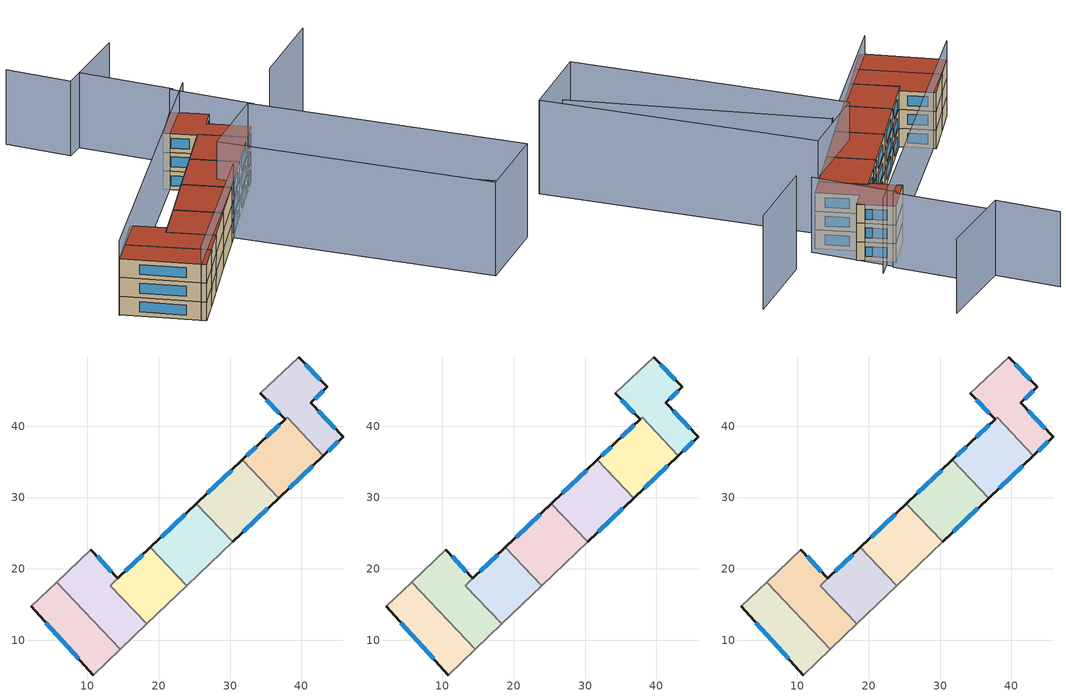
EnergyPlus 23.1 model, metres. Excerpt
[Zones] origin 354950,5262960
9ec0eace5e4412ab_F0_dwelling_0
 floor ground (EU_floor_Construction): 5.7,18.14 14.62,8.78 10.8,5.14 2.16,14.74 z0
 wall outside (EU_wall_Construction): 2.16,14.74 10.8,5.14 z0:3
 wall adiabatic (EU_wall_Construction): 5.7,18.14 2.16,14.74 / 10.8,5.14 14.62,8.78 z0:3
 wall to 9ec0eace5e4412ab_F0_dwelling_1 (EU_wall_Construction): 14.62,8.78 5.7,18.14 z0:3
 window (EU_Window_Construction): 4.19,12.49 8.77,7.4 z0.7:2.3
9ec0eace5e4412ab_F0_dwelling_1
 floor ground (EU_floor_Construction): 14.28,18.69 13.19,17.66 18.3,12.29 14.62,8.78 5.7,18.14 10.46,22.71 z0
 wall outside (EU_wall_Construction): 14.28,18.69 10.47,22.71 z0:3
 wall adiabatic (EU_wall_Construction): 10.47,22.71 5.7,18.14 / 14.62,8.78 18.3,12.29 z0:3
 wall to 9ec0eace5e4412ab_F0_dwelling_2 (EU_wall_Construction): 18.3,12.29 13.19,17.66 14.28,18.69 z0:3
 window (EU_Window_Construction): 13.38,19.63 11.36,21.76 z0.7:2.3
9ec0eace5e4412ab_F0_dwelling_2
 floor ground (EU_floor_Construction): 18.82,23.01 23.92,17.65 18.3,12.29 13.19,17.66 z0
 wall outside (EU_wall_Construction): 18.82,23.01 14.28,18.69 z0:3
 wall adiabatic (EU_wall_Construction): 18.3,12.29 23.92,17.65 z0:3
 wall to 9ec0eace5e4412ab_F0_dwelling_3 (EU_wall_Construction): 23.92,17.65 18.82,23.01 z0:3
 window (EU_Window_Construction): 17.75,21.99 15.34,19.7 z0.7:2.3
9ec0eace5e4412ab_F0_dwelling_3
 floor ground (EU_floor_Construction): 25.26,29.14 30.36,23.78 23.92,17.65 18.82,23.01 z0
 wall outside (EU_wall_Construction): 25.26,29.14 18.82,23.01 z0:3
 wall adiabatic (EU_wall_Construction): 23.92,17.65 30.36,23.78 z0:3
 wall to 9ec0eace5e4412ab_F0_dwelling_4 (EU_wall_Construction): 30.36,23.78 25.26,29.14 z0:3
 window (EU_Window_Construction): 23.75,27.7 20.33,24.45 z0.7:2.3
9ec0eace5e4412ab_F0_dwelling_4
 floor ground (EU_floor_Construction): 31.72,35.27 36.81,29.92 30.36,23.78 25.26,29.14 z0
 wall outside (EU_wall_Construction): 31.72,35.27 25.26,29.14 / 30.36,23.78 36.81,29.92 z0:3
 wall to 9ec0eace5e4412ab_F0_dwelling_5 (EU_wall_Construction): 36.81,29.92 31.72,35.27 z0:3
 window (EU_Window_Construction): 30.2,33.83 26.78,30.58 / 31.88,25.23 35.3,28.48 z0.7:2.3
9ec0eace5e4412ab_F0_dwelling_5
 floor ground (EU_floor_Construction): 37.98,41.23 43.07,35.89 36.81,29.92 31.71,35.27 z0
 wall outside (EU_wall_Construction): 36.81,29.92 43.07,35.89 / 34.25,37.68 31.72,35.27 z0:3
 wall to 9ec0eace5e4412ab_F0_dwelling_6 (EU_wall_Construction): 37.98,41.23 34.25,37.68 / 43.07,35.89 37.99,41.23 z0:3
 window (EU_Window_Construction): 38.28,31.33 41.6,34.49 / 33.66,37.12 32.31,35.84 z0.7:2.3
9ec0eace5e4412ab_F0_dwelling_6
 floor ground (EU_floor_Construction): 43.61,45.49 41.28,43.27 45.83,38.52 43.07,35.89 37.99,41.23 34.25,37.68 37.7,40.97 34.23,44.59 39.59,49.7 z0
 wall outside (EU_wall_Construction): 34.23,44.59 37.7,40.97 34.25,37.68 / 43.07,35.89 45.83,38.52 41.28,43.27 43.61,45.49 39.59,49.7 z0:3
 wall adiabatic (EU_wall_Construction): 39.59,49.7 34.23,44.59 z0:3
 window (EU_Window_Construction): 36.89,40.2 35.06,38.46 / 35.05,43.74 36.89,41.82 / 42.67,46.48 40.53,48.71 / 41.83,43.79 43.06,44.97 / 44.76,39.64 42.35,42.16 / 43.72,36.51 45.19,37.9 z0.7:2.3
9ec0eace5e4412ab_F1_dwelling_0
 floor to 9ec0eace5e4412ab_F0_dwelling_0 (EU_floor_Construction): 5.7,18.14 14.62,8.78 10.8,5.14 2.16,14.74 z3
 wall outside (EU_wall_Construction): 2.16,14.74 10.8,5.14 z3:6
 wall adiabatic (EU_wall_Construction): 5.7,18.14 2.16,14.74 / 10.8,5.14 14.62,8.78 z3:6
 wall to 9ec0eace5e4412ab_F1_dwelling_1 (EU_wall_Construction): 14.62,8.78 5.7,18.14 z3:6
 window (EU_Window_Construction): 4.19,12.49 8.77,7.4 z3.7:5.3
9ec0eace5e4412ab_F1_dwelling_1
 floor to 9ec0eace5e4412ab_F0_dwelling_1 (EU_floor_Construction): 14.28,18.69 13.19,17.66 18.3,12.29 14.62,8.78 5.7,18.14 10.46,22.71 z3
 wall outside (EU_wall_Construction): 14.28,18.69 10.47,22.71 z3:6
 wall adiabatic (EU_wall_Construction): 10.47,22.71 5.7,18.14 / 14.62,8.78 18.3,12.29 z3:6
 wall to 9ec0eace5e4412ab_F1_dwelling_2 (EU_wall_Construction): 18.3,12.29 13.19,17.66 14.28,18.69 z3:6
 window (EU_Window_Construction): 13.38,19.63 11.36,21.76 z3.7:5.3
9ec0eace5e4412ab_F1_dwelling_2
 floor to 9ec0eace5e4412ab_F0_dwelling_2 (EU_floor_Construction): 18.82,23.01 23.92,17.65 18.3,12.29 13.19,17.66 z3
 wall outside (EU_wall_Construction): 18.82,23.01 14.28,18.69 z3:6
 wall adiabatic (EU_wall_Construction): 18.3,12.29 23.92,17.65 z3:6
 wall to 9ec0eace5e4412ab_F1_dwelling_3 (EU_wall_Construction): 23.92,17.65 18.82,23.01 z3:6
 window (EU_Window_Construction): 17.75,21.99 15.34,19.7 z3.7:5.3
9ec0eace5e4412ab_F1_dwelling_3
 floor to 9ec0eace5e4412ab_F0_dwelling_3 (EU_floor_Construction): 25.26,29.14 30.36,23.78 23.92,17.65 18.82,23.01 z3
 wall outside (EU_wall_Construction): 25.26,29.14 18.82,23.01 z3:6
 wall adiabatic (EU_wall_Construction): 23.92,17.65 30.36,23.78 z3:6
 wall to 9ec0eace5e4412ab_F1_dwelling_4 (EU_wall_Construction): 30.36,23.78 25.26,29.14 z3:6
 window (EU_Window_Construction): 23.75,27.7 20.33,24.45 z3.7:5.3
9ec0eace5e4412ab_F1_dwelling_4
 floor to 9ec0eace5e4412ab_F0_dwelling_4 (EU_floor_Construction): 31.71,35.27 36.81,29.92 30.36,23.78 25.26,29.14 z3
 wall outside (EU_wall_Construction): 31.72,35.27 25.26,29.14 / 30.36,23.78 36.81,29.92 z3:6
 wall to 9ec0eace5e4412ab_F1_dwelling_5 (EU_wall_Construction): 36.81,29.92 31.72,35.27 z3:6
 window (EU_Window_Construction): 30.2,33.83 26.78,30.58 / 31.88,25.23 35.3,28.48 z3.7:5.3
9ec0eace5e4412ab_F1_dwelling_5
 floor to 9ec0eace5e4412ab_F0_dwelling_5 (EU_floor_Construction): 37.98,41.23 43.07,35.89 36.81,29.92 31.71,35.27 z3
 wall outside (EU_wall_Construction): 36.81,29.92 43.07,35.89 / 34.25,37.68 31.72,35.27 z3:6
 wall to 9ec0eace5e4412ab_F1_dwelling_6 (EU_wall_Construction): 37.98,41.23 34.25,37.68 / 43.07,35.89 37.99,41.23 z3:6
 window (EU_Window_Construction): 38.28,31.33 41.6,34.49 / 33.66,37.12 32.31,35.84 z3.7:5.3
9ec0eace5e4412ab_F1_dwelling_6
 floor to 9ec0eace5e4412ab_F0_dwelling_6 (EU_floor_Construction): 43.61,45.49 41.28,43.27 45.83,38.52 43.07,35.89 37.99,41.23 35.31,38.69 37.7,40.97 34.23,44.59 39.59,49.7 z3
 wall outside (EU_wall_Construction): 34.23,44.59 37.7,40.97 34.25,37.68 / 43.07,35.89 45.83,38.52 41.28,43.27 43.61,45.49 39.59,49.7 z3:6
 wall adiabatic (EU_wall_Construction): 39.59,49.7 34.23,44.59 z3:6
 window (EU_Window_Construction): 36.89,40.2 35.06,38.46 / 35.05,43.74 36.89,41.82 / 42.67,46.48 40.53,48.71 / 41.83,43.79 43.06,44.97 / 44.76,39.64 42.35,42.16 / 43.72,36.51 45.19,37.9 z3.7:5.3
9ec0eace5e4412ab_F2_dwelling_0
 floor to 9ec0eace5e4412ab_F1_dwelling_0 (EU_floor_Construction): 5.7,18.14 14.62,8.78 10.8,5.14 2.16,14.74 z6
 wall outside (EU_wall_Construction): 2.16,14.74 10.8,5.14 z6:9
 wall adiabatic (EU_wall_Construction): 5.7,18.14 2.16,14.74 / 10.8,5.14 14.62,8.78 z6:9
 wall to 9ec0eace5e4412ab_F2_dwelling_1 (EU_wall_Construction): 14.62,8.78 5.7,18.14 z6:9
 window (EU_Window_Construction): 4.19,12.49 8.77,7.4 z6.7:8.3
 roof outside (EU_roof_Construction): 14.62,8.78 5.7,18.14 2.16,14.74 10.8,5.14 z9
9ec0eace5e4412ab_F2_dwelling_1
 floor to 9ec0eace5e4412ab_F1_dwelling_1 (EU_floor_Construction): 14.28,18.69 13.19,17.66 18.3,12.29 14.62,8.78 5.7,18.14 10.46,22.71 z6
 wall outside (EU_wall_Construction): 14.28,18.69 10.47,22.71 z6:9
 wall adiabatic (EU_wall_Construction): 10.47,22.71 5.7,18.14 / 14.62,8.78 18.3,12.29 z6:9
 wall to 9ec0eace5e4412ab_F2_dwelling_2 (EU_wall_Construction): 18.3,12.29 13.19,17.66 14.28,18.69 z6:9
 window (EU_Window_Construction): 13.38,19.63 11.36,21.76 z6.7:8.3
 roof outside (EU_roof_Construction): 18.3,12.29 13.19,17.66 14.28,18.69 10.46,22.71 5.7,18.14 14.62,8.78 z9
9ec0eace5e4412ab_F2_dwelling_2
 floor to 9ec0eace5e4412ab_F1_dwelling_2 (EU_floor_Construction): 18.82,23.01 23.92,17.65 18.3,12.29 13.19,17.66 z6
 wall outside (EU_wall_Construction): 18.82,23.01 14.28,18.69 z6:9
 wall adiabatic (EU_wall_Construction): 18.3,12.29 23.92,17.65 z6:9
 wall to 9ec0eace5e4412ab_F2_dwelling_3 (EU_wall_Construction): 23.92,17.65 18.82,23.01 z6:9
 window (EU_Window_Construction): 17.75,21.99 15.34,19.7 z6.7:8.3
 roof outside (EU_roof_Construction): 23.92,17.65 18.82,23.01 13.19,17.66 18.3,12.29 z9
9ec0eace5e4412ab_F2_dwelling_3
 floor to 9ec0eace5e4412ab_F1_dwelling_3 (EU_floor_Construction): 25.26,29.14 30.36,23.78 23.92,17.65 18.82,23.01 z6
 wall outside (EU_wall_Construction): 25.26,29.14 18.82,23.01 z6:9
 wall adiabatic (EU_wall_Construction): 23.92,17.65 30.36,23.78 z6:9
 wall to 9ec0eace5e4412ab_F2_dwelling_4 (EU_wall_Construction): 30.36,23.78 25.26,29.14 z6:9
 window (EU_Window_Construction): 23.75,27.7 20.33,24.45 z6.7:8.3
 roof outside (EU_roof_Construction): 30.36,23.78 25.26,29.14 18.82,23.01 23.92,17.65 z9
9ec0eace5e4412ab_F2_dwelling_4
 floor to 9ec0eace5e4412ab_F1_dwelling_4 (EU_floor_Construction): 31.71,35.27 36.81,29.92 30.36,23.78 25.26,29.14 z6
 wall outside (EU_wall_Construction): 31.72,35.27 25.26,29.14 / 30.36,23.78 36.81,29.92 z6:9
 wall to 9ec0eace5e4412ab_F2_dwelling_5 (EU_wall_Construction): 36.81,29.92 31.72,35.27 z6:9
 window (EU_Window_Construction): 30.2,33.83 26.78,30.58 / 31.88,25.23 35.3,28.48 z6.7:8.3
 roof outside (EU_roof_Construction): 36.81,29.92 31.72,35.27 25.26,29.14 30.36,23.78 z9
9ec0eace5e4412ab_F2_dwelling_5
 floor to 9ec0eace5e4412ab_F1_dwelling_5 (EU_floor_Construction): 37.98,41.23 43.07,35.89 36.81,29.92 31.71,35.27 z6
 wall outside (EU_wall_Construction): 36.81,29.92 43.07,35.89 / 34.25,37.68 31.72,35.27 z6:9
 wall to 9ec0eace5e4412ab_F2_dwelling_6 (EU_wall_Construction): 37.98,41.23 34.25,37.68 / 43.07,35.89 37.99,41.23 z6:9
 window (EU_Window_Construction): 38.28,31.33 41.6,34.49 / 33.66,37.12 32.31,35.84 z6.7:8.3
 roof outside (EU_roof_Construction): 43.07,35.89 37.98,41.23 31.71,35.27 36.81,29.92 z9
9ec0eace5e4412ab_F2_dwelling_6
 floor to 9ec0eace5e4412ab_F1_dwelling_6 (EU_floor_Construction): 43.61,45.49 41.28,43.27 45.83,38.52 43.07,35.89 37.99,41.23 35.31,38.69 37.7,40.97 34.23,44.59 39.59,49.7 z6
 wall outside (EU_wall_Construction): 34.23,44.59 37.7,40.97 34.25,37.68 / 43.07,35.89 45.83,38.52 41.28,43.27 43.61,45.49 39.59,49.7 z6:9
 wall adiabatic (EU_wall_Construction): 39.59,49.7 34.23,44.59 z6:9
 window (EU_Window_Construction): 36.89,40.2 35.06,38.46 / 35.05,43.74 36.89,41.82 / 42.67,46.48 40.53,48.71 / 41.83,43.79 43.06,44.97 / 44.76,39.64 42.35,42.16 / 43.72,36.51 45.19,37.9 z6.7:8.3
 roof outside (EU_roof_Construction): 45.83,38.52 41.28,43.27 43.61,45.49 39.59,49.7 34.23,44.59 37.7,40.97 34.25,37.68 37.99,41.23 43.07,35.89 z9
shading: 10.25,5.75 31.86,25.2 / 31.86,25.2 58.5,-4.39 / 43.38,51.43 1.99,14.59 / 46.9,39.21 40.46,50.79 / 40.93,50.75 33.77,63.47 / 43.71,68.94 31.05,62.07 / 31.05,62.07 26.15,71.1 z0:12; 52.43,42.42 64.77,50.21 / 42.28,34.86 65.29,-1.44 / 65.29,-1.44 53.42,-8.96 / 53.42,-8.96 30.42,27.35 / 30.42,27.35 42.28,34.86 z0:15
[Building]
EU S2 Campaign: North Axis=0; Terrain=City; Solar Distribution=FullExterior
[Site:Location]
Budapest.Ferenc.Liszt.Intl.AP: Latitude=47.437; Longitude=19.256; Time Zone=1; Elevation=185
[SizingPeriod:WeatherFileDays]
AnnualSizingPeriod: Begin Month=1; Begin Day of Month=1; End Month=12; End Day of Month=31; Day of Week for Start Day=Monday; Use Weather File Daylight Saving Period=No; Use Weather File Rain and Snow Indicators=No
[MATERIAL]
EU_InternalMass_Material: Roughness=MediumRough; Thickness=0.1; Conductivity=1; Density=1800; Specific Heat=900; Thermal Absorptance=0.9; Solar Absorptance=0.7; Visible Absorptance=0.7
[MATERIAL:NOMASS] Roughness=MediumRough; Thermal Absorptance=0.9; Solar Absorptance=0.7; Visible Absorptance=0.7
Name | Thermal Resistance
EU_wall_NoMass | 0.832559
EU_roof_NoMass | 1.39638
EU_floor_NoMass | 0.872794
[WINDOWMATERIAL:SIMPLEGLAZINGSYSTEM]
EU_Window_SimpleGlazing: UFactor=2.79869; Solar Heat Gain Coefficient=0.75; Visible Transmittance=0.75
[CONSTRUCTION]
EU_wall_Construction: EU_wall_NoMass
EU_roof_Construction: EU_roof_NoMass
EU_floor_Construction: EU_floor_NoMass
EU_Window_Construction: EU_Window_SimpleGlazing
EU_InternalMass_Construction: EU_InternalMass_Material
[ZONE] Type=1; Multiplier=1; Ceiling Height=autocalculate; Floor Area=autocalculate; Part of Total Floor Area=Yes
Name | Volume
9ec0eace5e4412ab_F0_dwelling_0; 9ec0eace5e4412ab_F1_dwelling_0; 9ec0eace5e4412ab_F2_dwelling_0 | 197.426
9ec0eace5e4412ab_F0_dwelling_1; 9ec0eace5e4412ab_F1_dwelling_1; 9ec0eace5e4412ab_F2_dwelling_1 | 222.401
9ec0eace5e4412ab_F0_dwelling_2; 9ec0eace5e4412ab_F1_dwelling_2; 9ec0eace5e4412ab_F2_dwelling_2 | 172.482
9ec0eace5e4412ab_F0_dwelling_3; 9ec0eace5e4412ab_F1_dwelling_3; 9ec0eace5e4412ab_F2_dwelling_3 | 197.454
9ec0eace5e4412ab_F0_dwelling_4 | 197.432
9ec0eace5e4412ab_F1_dwelling_4; 9ec0eace5e4412ab_F2_dwelling_4 | 197.433
9ec0eace5e4412ab_F0_dwelling_5; 9ec0eace5e4412ab_F1_dwelling_5; 9ec0eace5e4412ab_F2_dwelling_5 | 191.481
9ec0eace5e4412ab_F0_dwelling_6 | 203.379
9ec0eace5e4412ab_F1_dwelling_6; 9ec0eace5e4412ab_F2_dwelling_6 | 203.363
[INTERNALMASS] Construction=EU_InternalMass_Construction
Name | Zone or ZoneList | Surface Area
9ec0eace5e4412ab_F0_dwelling_0_EU_InternalMass | 9ec0eace5e4412ab_F0_dwelling_0 | 65.8087
9ec0eace5e4412ab_F0_dwelling_1_EU_InternalMass | 9ec0eace5e4412ab_F0_dwelling_1 | 74.1352
9ec0eace5e4412ab_F0_dwelling_2_EU_InternalMass | 9ec0eace5e4412ab_F0_dwelling_2 | 57.4945
9ec0eace5e4412ab_F0_dwelling_3_EU_InternalMass | 9ec0eace5e4412ab_F0_dwelling_3 | 65.818
9ec0eace5e4412ab_F0_dwelling_4_EU_InternalMass | 9ec0eace5e4412ab_F0_dwelling_4 | 65.811
9ec0eace5e4412ab_F0_dwelling_5_EU_InternalMass | 9ec0eace5e4412ab_F0_dwelling_5 | 63.8259
9ec0eace5e4412ab_F0_dwelling_6_EU_InternalMass | 9ec0eace5e4412ab_F0_dwelling_6 | 67.8046
9ec0eace5e4412ab_F1_dwelling_0_EU_InternalMass | 9ec0eace5e4412ab_F1_dwelling_0 | 65.8087
9ec0eace5e4412ab_F1_dwelling_1_EU_InternalMass | 9ec0eace5e4412ab_F1_dwelling_1 | 74.1352
9ec0eace5e4412ab_F1_dwelling_2_EU_InternalMass | 9ec0eace5e4412ab_F1_dwelling_2 | 57.4945
9ec0eace5e4412ab_F1_dwelling_3_EU_InternalMass | 9ec0eace5e4412ab_F1_dwelling_3 | 65.818
9ec0eace5e4412ab_F1_dwelling_4_EU_InternalMass | 9ec0eace5e4412ab_F1_dwelling_4 | 65.811
9ec0eace5e4412ab_F1_dwelling_5_EU_InternalMass | 9ec0eace5e4412ab_F1_dwelling_5 | 63.8259
9ec0eace5e4412ab_F1_dwelling_6_EU_InternalMass | 9ec0eace5e4412ab_F1_dwelling_6 | 67.8046
9ec0eace5e4412ab_F2_dwelling_0_EU_InternalMass | 9ec0eace5e4412ab_F2_dwelling_0 | 65.8087
9ec0eace5e4412ab_F2_dwelling_1_EU_InternalMass | 9ec0eace5e4412ab_F2_dwelling_1 | 74.1352
9ec0eace5e4412ab_F2_dwelling_2_EU_InternalMass | 9ec0eace5e4412ab_F2_dwelling_2 | 57.4945
9ec0eace5e4412ab_F2_dwelling_3_EU_InternalMass | 9ec0eace5e4412ab_F2_dwelling_3 | 65.818
9ec0eace5e4412ab_F2_dwelling_4_EU_InternalMass | 9ec0eace5e4412ab_F2_dwelling_4 | 65.811
9ec0eace5e4412ab_F2_dwelling_5_EU_InternalMass | 9ec0eace5e4412ab_F2_dwelling_5 | 63.8259
9ec0eace5e4412ab_F2_dwelling_6_EU_InternalMass | 9ec0eace5e4412ab_F2_dwelling_6 | 67.8046
[OTHEREQUIPMENT] Fuel Type=Electricity; Design Level Calculation Method=Watts/Area; Power per Zone Floor Area=1; Fraction Latent=0; Fraction Radiant=0; Fraction Lost=0; Carbon Dioxide Generation Rate=0; EndUse Subcategory=EU_Step8_InternalGains
Name | Zone or ZoneList or Space or SpaceList | Schedule
EU_Step8_InternalGain_9ec0eace5e4412ab_F0_dwelling_0_f000 | 9ec0eace5e4412ab_F0_dwelling_0 | EU_Step8_GainSchedule_9ec0eace5e4412ab_F0_dwelling_0_f000
EU_Step8_InternalGain_9ec0eace5e4412ab_F0_dwelling_1_f000 | 9ec0eace5e4412ab_F0_dwelling_1 | EU_Step8_GainSchedule_9ec0eace5e4412ab_F0_dwelling_1_f000
EU_Step8_InternalGain_9ec0eace5e4412ab_F0_dwelling_2_f000 | 9ec0eace5e4412ab_F0_dwelling_2 | EU_Step8_GainSchedule_9ec0eace5e4412ab_F0_dwelling_2_f000
EU_Step8_InternalGain_9ec0eace5e4412ab_F0_dwelling_3_f000 | 9ec0eace5e4412ab_F0_dwelling_3 | EU_Step8_GainSchedule_9ec0eace5e4412ab_F0_dwelling_3_f000
EU_Step8_InternalGain_9ec0eace5e4412ab_F0_dwelling_4_f000 | 9ec0eace5e4412ab_F0_dwelling_4 | EU_Step8_GainSchedule_9ec0eace5e4412ab_F0_dwelling_4_f000
EU_Step8_InternalGain_9ec0eace5e4412ab_F0_dwelling_5_f000 | 9ec0eace5e4412ab_F0_dwelling_5 | EU_Step8_GainSchedule_9ec0eace5e4412ab_F0_dwelling_5_f000
EU_Step8_InternalGain_9ec0eace5e4412ab_F0_dwelling_6_f000 | 9ec0eace5e4412ab_F0_dwelling_6 | EU_Step8_GainSchedule_9ec0eace5e4412ab_F0_dwelling_6_f000
EU_Step8_InternalGain_9ec0eace5e4412ab_F1_dwelling_0_f000 | 9ec0eace5e4412ab_F1_dwelling_0 | EU_Step8_GainSchedule_9ec0eace5e4412ab_F1_dwelling_0_f000
EU_Step8_InternalGain_9ec0eace5e4412ab_F1_dwelling_1_f000 | 9ec0eace5e4412ab_F1_dwelling_1 | EU_Step8_GainSchedule_9ec0eace5e4412ab_F1_dwelling_1_f000
EU_Step8_InternalGain_9ec0eace5e4412ab_F1_dwelling_2_f000 | 9ec0eace5e4412ab_F1_dwelling_2 | EU_Step8_GainSchedule_9ec0eace5e4412ab_F1_dwelling_2_f000
EU_Step8_InternalGain_9ec0eace5e4412ab_F1_dwelling_3_f000 | 9ec0eace5e4412ab_F1_dwelling_3 | EU_Step8_GainSchedule_9ec0eace5e4412ab_F1_dwelling_3_f000
EU_Step8_InternalGain_9ec0eace5e4412ab_F1_dwelling_4_f000 | 9ec0eace5e4412ab_F1_dwelling_4 | EU_Step8_GainSchedule_9ec0eace5e4412ab_F1_dwelling_4_f000
EU_Step8_InternalGain_9ec0eace5e4412ab_F1_dwelling_5_f000 | 9ec0eace5e4412ab_F1_dwelling_5 | EU_Step8_GainSchedule_9ec0eace5e4412ab_F1_dwelling_5_f000
EU_Step8_InternalGain_9ec0eace5e4412ab_F1_dwelling_6_f000 | 9ec0eace5e4412ab_F1_dwelling_6 | EU_Step8_GainSchedule_9ec0eace5e4412ab_F1_dwelling_6_f000
EU_Step8_InternalGain_9ec0eace5e4412ab_F2_dwelling_0_f000 | 9ec0eace5e4412ab_F2_dwelling_0 | EU_Step8_GainSchedule_9ec0eace5e4412ab_F2_dwelling_0_f000
EU_Step8_InternalGain_9ec0eace5e4412ab_F2_dwelling_1_f000 | 9ec0eace5e4412ab_F2_dwelling_1 | EU_Step8_GainSchedule_9ec0eace5e4412ab_F2_dwelling_1_f000
EU_Step8_InternalGain_9ec0eace5e4412ab_F2_dwelling_2_f000 | 9ec0eace5e4412ab_F2_dwelling_2 | EU_Step8_GainSchedule_9ec0eace5e4412ab_F2_dwelling_2_f000
EU_Step8_InternalGain_9ec0eace5e4412ab_F2_dwelling_3_f000 | 9ec0eace5e4412ab_F2_dwelling_3 | EU_Step8_GainSchedule_9ec0eace5e4412ab_F2_dwelling_3_f000
EU_Step8_InternalGain_9ec0eace5e4412ab_F2_dwelling_4_f000 | 9ec0eace5e4412ab_F2_dwelling_4 | EU_Step8_GainSchedule_9ec0eace5e4412ab_F2_dwelling_4_f000
EU_Step8_InternalGain_9ec0eace5e4412ab_F2_dwelling_5_f000 | 9ec0eace5e4412ab_F2_dwelling_5 | EU_Step8_GainSchedule_9ec0eace5e4412ab_F2_dwelling_5_f000
EU_Step8_InternalGain_9ec0eace5e4412ab_F2_dwelling_6_f000 | 9ec0eace5e4412ab_F2_dwelling_6 | EU_Step8_GainSchedule_9ec0eace5e4412ab_F2_dwelling_6_f000
[ZONEVENTILATION:DESIGNFLOWRATE] Schedule=EU_AlwaysOn; Design Flow Rate Calculation Method=AirChanges/Hour; Air Changes per Hour=0.475469; Ventilation Type=Natural; Fan Pressure Rise=0; Fan Total Efficiency=1; Constant Term Coefficient=1; Temperature Term Coefficient=0; Velocity Term Coefficient=0; Velocity Squared Term Coefficient=0; Minimum Indoor Temperature=-100; Maximum Indoor Temperature=100; Delta Temperature=-100; Minimum Outdoor Temperature=-100; Maximum Outdoor Temperature=100; Maximum Wind Speed=40
Name | Zone or ZoneList or Space or SpaceList
EU_ConstantAir_9ec0eace5e4412ab_F0_dwelling_0 | 9ec0eace5e4412ab_F0_dwelling_0
EU_ConstantAir_9ec0eace5e4412ab_F0_dwelling_1 | 9ec0eace5e4412ab_F0_dwelling_1
EU_ConstantAir_9ec0eace5e4412ab_F0_dwelling_2 | 9ec0eace5e4412ab_F0_dwelling_2
EU_ConstantAir_9ec0eace5e4412ab_F0_dwelling_3 | 9ec0eace5e4412ab_F0_dwelling_3
EU_ConstantAir_9ec0eace5e4412ab_F0_dwelling_4 | 9ec0eace5e4412ab_F0_dwelling_4
EU_ConstantAir_9ec0eace5e4412ab_F0_dwelling_5 | 9ec0eace5e4412ab_F0_dwelling_5
EU_ConstantAir_9ec0eace5e4412ab_F0_dwelling_6 | 9ec0eace5e4412ab_F0_dwelling_6
EU_ConstantAir_9ec0eace5e4412ab_F1_dwelling_0 | 9ec0eace5e4412ab_F1_dwelling_0
EU_ConstantAir_9ec0eace5e4412ab_F1_dwelling_1 | 9ec0eace5e4412ab_F1_dwelling_1
EU_ConstantAir_9ec0eace5e4412ab_F1_dwelling_2 | 9ec0eace5e4412ab_F1_dwelling_2
EU_ConstantAir_9ec0eace5e4412ab_F1_dwelling_3 | 9ec0eace5e4412ab_F1_dwelling_3
EU_ConstantAir_9ec0eace5e4412ab_F1_dwelling_4 | 9ec0eace5e4412ab_F1_dwelling_4
EU_ConstantAir_9ec0eace5e4412ab_F1_dwelling_5 | 9ec0eace5e4412ab_F1_dwelling_5
EU_ConstantAir_9ec0eace5e4412ab_F1_dwelling_6 | 9ec0eace5e4412ab_F1_dwelling_6
EU_ConstantAir_9ec0eace5e4412ab_F2_dwelling_0 | 9ec0eace5e4412ab_F2_dwelling_0
EU_ConstantAir_9ec0eace5e4412ab_F2_dwelling_1 | 9ec0eace5e4412ab_F2_dwelling_1
EU_ConstantAir_9ec0eace5e4412ab_F2_dwelling_2 | 9ec0eace5e4412ab_F2_dwelling_2
EU_ConstantAir_9ec0eace5e4412ab_F2_dwelling_3 | 9ec0eace5e4412ab_F2_dwelling_3
EU_ConstantAir_9ec0eace5e4412ab_F2_dwelling_4 | 9ec0eace5e4412ab_F2_dwelling_4
EU_ConstantAir_9ec0eace5e4412ab_F2_dwelling_5 | 9ec0eace5e4412ab_F2_dwelling_5
EU_ConstantAir_9ec0eace5e4412ab_F2_dwelling_6 | 9ec0eace5e4412ab_F2_dwelling_6
[HVACTEMPLATE:THERMOSTAT] Constant Heating Setpoint=20; Constant Cooling Setpoint=50
EU_HeatOnly_9ec0eace5e4412ab_F0_dwelling_0; EU_HeatOnly_9ec0eace5e4412ab_F0_dwelling_1; EU_HeatOnly_9ec0eace5e4412ab_F0_dwelling_2; EU_HeatOnly_9ec0eace5e4412ab_F0_dwelling_3; EU_HeatOnly_9ec0eace5e4412ab_F0_dwelling_4; EU_HeatOnly_9ec0eace5e4412ab_F0_dwelling_5; EU_HeatOnly_9ec0eace5e4412ab_F0_dwelling_6; EU_HeatOnly_9ec0eace5e4412ab_F1_dwelling_0; EU_HeatOnly_9ec0eace5e4412ab_F1_dwelling_1; EU_HeatOnly_9ec0eace5e4412ab_F1_dwelling_2; EU_HeatOnly_9ec0eace5e4412ab_F1_dwelling_3; EU_HeatOnly_9ec0eace5e4412ab_F1_dwelling_4; EU_HeatOnly_9ec0eace5e4412ab_F1_dwelling_5; EU_HeatOnly_9ec0eace5e4412ab_F1_dwelling_6; EU_HeatOnly_9ec0eace5e4412ab_F2_dwelling_0; EU_HeatOnly_9ec0eace5e4412ab_F2_dwelling_1; EU_HeatOnly_9ec0eace5e4412ab_F2_dwelling_2; EU_HeatOnly_9ec0eace5e4412ab_F2_dwelling_3; EU_HeatOnly_9ec0eace5e4412ab_F2_dwelling_4; EU_HeatOnly_9ec0eace5e4412ab_F2_dwelling_5; EU_HeatOnly_9ec0eace5e4412ab_F2_dwelling_6
[HVACTEMPLATE:ZONE:IDEALLOADSAIRSYSTEM] System Availability Schedule=EU_AlwaysOn; Maximum Heating Supply Air Temperature=50; Minimum Cooling Supply Air Temperature=13; Maximum Heating Supply Air Humidity Ratio=0.0156; Minimum Cooling Supply Air Humidity Ratio=0.0077; Heating Limit=NoLimit; Cooling Limit=NoLimit; Heating Availability Schedule=EU_AlwaysOn; Cooling Availability Schedule=EU_CoolingOff; Dehumidification Control Type=ConstantSensibleHeatRatio; Cooling Sensible Heat Ratio=0.7; Dehumidification Setpoint=60; Humidification Control Type=None; Humidification Setpoint=30; Outdoor Air Method=None; Outdoor Air Flow Rate per Person=0.00944; Outdoor Air Flow Rate per Zone Floor Area=0; Outdoor Air Flow Rate per Zone=0; Demand Controlled Ventilation Type=None; Outdoor Air Economizer Type=NoEconomizer; Heat Recovery Type=None; Sensible Heat Recovery Effectiveness=0.7; Latent Heat Recovery Effectiveness=0.65
Name | Template Thermostat
9ec0eace5e4412ab_F0_dwelling_0 | EU_HeatOnly_9ec0eace5e4412ab_F0_dwelling_0
9ec0eace5e4412ab_F0_dwelling_1 | EU_HeatOnly_9ec0eace5e4412ab_F0_dwelling_1
9ec0eace5e4412ab_F0_dwelling_2 | EU_HeatOnly_9ec0eace5e4412ab_F0_dwelling_2
9ec0eace5e4412ab_F0_dwelling_3 | EU_HeatOnly_9ec0eace5e4412ab_F0_dwelling_3
9ec0eace5e4412ab_F0_dwelling_4 | EU_HeatOnly_9ec0eace5e4412ab_F0_dwelling_4
9ec0eace5e4412ab_F0_dwelling_5 | EU_HeatOnly_9ec0eace5e4412ab_F0_dwelling_5
9ec0eace5e4412ab_F0_dwelling_6 | EU_HeatOnly_9ec0eace5e4412ab_F0_dwelling_6
9ec0eace5e4412ab_F1_dwelling_0 | EU_HeatOnly_9ec0eace5e4412ab_F1_dwelling_0
9ec0eace5e4412ab_F1_dwelling_1 | EU_HeatOnly_9ec0eace5e4412ab_F1_dwelling_1
9ec0eace5e4412ab_F1_dwelling_2 | EU_HeatOnly_9ec0eace5e4412ab_F1_dwelling_2
9ec0eace5e4412ab_F1_dwelling_3 | EU_HeatOnly_9ec0eace5e4412ab_F1_dwelling_3
9ec0eace5e4412ab_F1_dwelling_4 | EU_HeatOnly_9ec0eace5e4412ab_F1_dwelling_4
9ec0eace5e4412ab_F1_dwelling_5 | EU_HeatOnly_9ec0eace5e4412ab_F1_dwelling_5
9ec0eace5e4412ab_F1_dwelling_6 | EU_HeatOnly_9ec0eace5e4412ab_F1_dwelling_6
9ec0eace5e4412ab_F2_dwelling_0 | EU_HeatOnly_9ec0eace5e4412ab_F2_dwelling_0
9ec0eace5e4412ab_F2_dwelling_1 | EU_HeatOnly_9ec0eace5e4412ab_F2_dwelling_1
9ec0eace5e4412ab_F2_dwelling_2 | EU_HeatOnly_9ec0eace5e4412ab_F2_dwelling_2
9ec0eace5e4412ab_F2_dwelling_3 | EU_HeatOnly_9ec0eace5e4412ab_F2_dwelling_3
9ec0eace5e4412ab_F2_dwelling_4 | EU_HeatOnly_9ec0eace5e4412ab_F2_dwelling_4
9ec0eace5e4412ab_F2_dwelling_5 | EU_HeatOnly_9ec0eace5e4412ab_F2_dwelling_5
9ec0eace5e4412ab_F2_dwelling_6 | EU_HeatOnly_9ec0eace5e4412ab_F2_dwelling_6
[SIZING:ZONE] Zone Cooling Design Supply Air Temperature Input Method=SupplyAirTemperature; Zone Cooling Design Supply Air Temperature=13; Zone Heating Design Supply Air Temperature Input Method=SupplyAirTemperature; Zone Heating Design Supply Air Temperature=50; Zone Cooling Design Supply Air Humidity Ratio=0.008; Zone Heating Design Supply Air Humidity Ratio=0.008; Cooling Design Air Flow Method=DesignDay; Cooling Design Air Flow Rate=0; Cooling Minimum Air Flow per Zone Floor Area=0.000762; Cooling Minimum Air Flow=0; Cooling Minimum Air Flow Fraction=0.2; Heating Design Air Flow Method=DesignDay; Heating Design Air Flow Rate=0; Heating Maximum Air Flow per Zone Floor Area=0.002032; Heating Maximum Air Flow=0.141576; Heating Maximum Air Flow Fraction=0.3; Account for Dedicated Outdoor Air System=No; Dedicated Outdoor Air System Control Strategy=NeutralSupplyAir; Dedicated Outdoor Air Low Setpoint Temperature for Design=autosize; Dedicated Outdoor Air High Setpoint Temperature for Design=autosize; Zone Load Sizing Method=Sensible Load Only No Latent Load; Zone Latent Cooling Design Supply Air Humidity Ratio Input Method=HumidityRatioDifference; Zone Cooling Design Supply Air Humidity Ratio Difference=0.005; Zone Latent Heating Design Supply Air Humidity Ratio Input Method=HumidityRatioDifference; Zone Humidification Design Supply Air Humidity Ratio Difference=0.005
9ec0eace5e4412ab_F0_dwelling_0; 9ec0eace5e4412ab_F0_dwelling_1; 9ec0eace5e4412ab_F0_dwelling_2; 9ec0eace5e4412ab_F0_dwelling_3; 9ec0eace5e4412ab_F0_dwelling_4; 9ec0eace5e4412ab_F0_dwelling_5; 9ec0eace5e4412ab_F0_dwelling_6; 9ec0eace5e4412ab_F1_dwelling_0; 9ec0eace5e4412ab_F1_dwelling_1; 9ec0eace5e4412ab_F1_dwelling_2; 9ec0eace5e4412ab_F1_dwelling_3; 9ec0eace5e4412ab_F1_dwelling_4; 9ec0eace5e4412ab_F1_dwelling_5; 9ec0eace5e4412ab_F1_dwelling_6; 9ec0eace5e4412ab_F2_dwelling_0; 9ec0eace5e4412ab_F2_dwelling_1; 9ec0eace5e4412ab_F2_dwelling_2; 9ec0eace5e4412ab_F2_dwelling_3; 9ec0eace5e4412ab_F2_dwelling_4; 9ec0eace5e4412ab_F2_dwelling_5; 9ec0eace5e4412ab_F2_dwelling_6
[SCHEDULE:CONSTANT]
Name | Hourly Value
EU_AlwaysOn | 1
EU_CoolingOff | 0
[SCHEDULE:FILE] Column Number=1; Rows to Skip at Top=0; Number of Hours of Data=8760; Column Separator=Comma; Interpolate to Timestep=No; Minutes per Item=60; Adjust Schedule for Daylight Savings=Yes
Name | File
EU_Step8_GainSchedule_9ec0eace5e4412ab_F0_dwelling_0_f000 | ../../schedules/9ec0eace5e4412ab/9ec0eace5e4412ab_F0_dwelling_0_f000_gain.csv
EU_Step8_GainSchedule_9ec0eace5e4412ab_F0_dwelling_1_f000 | ../../schedules/9ec0eace5e4412ab/9ec0eace5e4412ab_F0_dwelling_1_f000_gain.csv
EU_Step8_GainSchedule_9ec0eace5e4412ab_F0_dwelling_2_f000 | ../../schedules/9ec0eace5e4412ab/9ec0eace5e4412ab_F0_dwelling_2_f000_gain.csv
EU_Step8_GainSchedule_9ec0eace5e4412ab_F0_dwelling_3_f000 | ../../schedules/9ec0eace5e4412ab/9ec0eace5e4412ab_F0_dwelling_3_f000_gain.csv
EU_Step8_GainSchedule_9ec0eace5e4412ab_F0_dwelling_4_f000 | ../../schedules/9ec0eace5e4412ab/9ec0eace5e4412ab_F0_dwelling_4_f000_gain.csv
EU_Step8_GainSchedule_9ec0eace5e4412ab_F0_dwelling_5_f000 | ../../schedules/9ec0eace5e4412ab/9ec0eace5e4412ab_F0_dwelling_5_f000_gain.csv
EU_Step8_GainSchedule_9ec0eace5e4412ab_F0_dwelling_6_f000 | ../../schedules/9ec0eace5e4412ab/9ec0eace5e4412ab_F0_dwelling_6_f000_gain.csv
EU_Step8_GainSchedule_9ec0eace5e4412ab_F1_dwelling_0_f000 | ../../schedules/9ec0eace5e4412ab/9ec0eace5e4412ab_F1_dwelling_0_f000_gain.csv
EU_Step8_GainSchedule_9ec0eace5e4412ab_F1_dwelling_1_f000 | ../../schedules/9ec0eace5e4412ab/9ec0eace5e4412ab_F1_dwelling_1_f000_gain.csv
EU_Step8_GainSchedule_9ec0eace5e4412ab_F1_dwelling_2_f000 | ../../schedules/9ec0eace5e4412ab/9ec0eace5e4412ab_F1_dwelling_2_f000_gain.csv
EU_Step8_GainSchedule_9ec0eace5e4412ab_F1_dwelling_3_f000 | ../../schedules/9ec0eace5e4412ab/9ec0eace5e4412ab_F1_dwelling_3_f000_gain.csv
EU_Step8_GainSchedule_9ec0eace5e4412ab_F1_dwelling_4_f000 | ../../schedules/9ec0eace5e4412ab/9ec0eace5e4412ab_F1_dwelling_4_f000_gain.csv
EU_Step8_GainSchedule_9ec0eace5e4412ab_F1_dwelling_5_f000 | ../../schedules/9ec0eace5e4412ab/9ec0eace5e4412ab_F1_dwelling_5_f000_gain.csv
EU_Step8_GainSchedule_9ec0eace5e4412ab_F1_dwelling_6_f000 | ../../schedules/9ec0eace5e4412ab/9ec0eace5e4412ab_F1_dwelling_6_f000_gain.csv
EU_Step8_GainSchedule_9ec0eace5e4412ab_F2_dwelling_0_f000 | ../../schedules/9ec0eace5e4412ab/9ec0eace5e4412ab_F2_dwelling_0_f000_gain.csv
EU_Step8_GainSchedule_9ec0eace5e4412ab_F2_dwelling_1_f000 | ../../schedules/9ec0eace5e4412ab/9ec0eace5e4412ab_F2_dwelling_1_f000_gain.csv
EU_Step8_GainSchedule_9ec0eace5e4412ab_F2_dwelling_2_f000 | ../../schedules/9ec0eace5e4412ab/9ec0eace5e4412ab_F2_dwelling_2_f000_gain.csv
EU_Step8_GainSchedule_9ec0eace5e4412ab_F2_dwelling_3_f000 | ../../schedules/9ec0eace5e4412ab/9ec0eace5e4412ab_F2_dwelling_3_f000_gain.csv
EU_Step8_GainSchedule_9ec0eace5e4412ab_F2_dwelling_4_f000 | ../../schedules/9ec0eace5e4412ab/9ec0eace5e4412ab_F2_dwelling_4_f000_gain.csv
EU_Step8_GainSchedule_9ec0eace5e4412ab_F2_dwelling_5_f000 | ../../schedules/9ec0eace5e4412ab/9ec0eace5e4412ab_F2_dwelling_5_f000_gain.csv
EU_Step8_GainSchedule_9ec0eace5e4412ab_F2_dwelling_6_f000 | ../../schedules/9ec0eace5e4412ab/9ec0eace5e4412ab_F2_dwelling_6_f000_gain.csv
